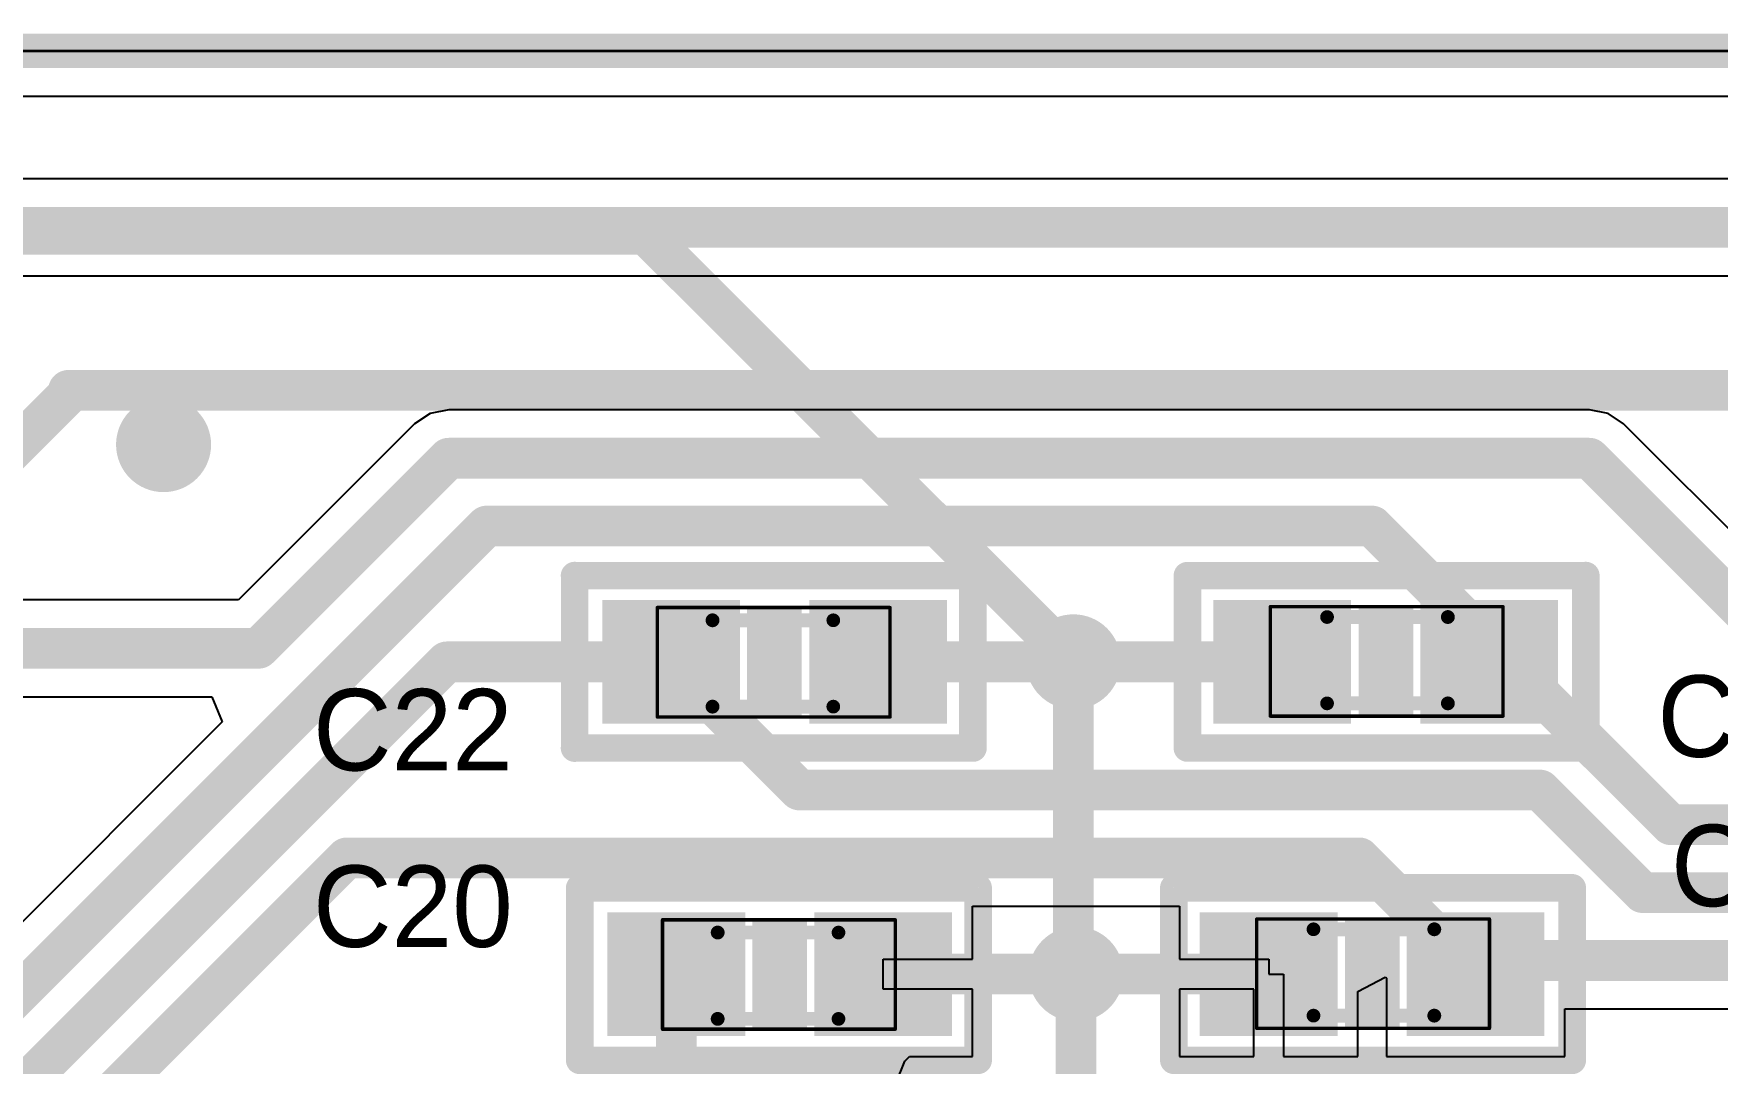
# Model space of a CAD drawing. Header units: millimetres. Extents: x 59 to 152, y 30 to 146.
# Drawn here: x 89.64 to 102.04, y 132.54 to 140.13 of the extents above; entities that cross this region are included whole.
import ezdxf

# ---------------------------------------------------------------- set-up
doc = ezdxf.new("R2010")
doc.units = ezdxf.units.MM
for name, color, linetype in [('BottomLayer', 5, 'Continuous'), ('BottomSolder', 6, 'Continuous'), ('KeepOutLayer', 6, 'Continuous'), ('Mechanical1', 6, 'Continuous'), ('Mechanical16', 56, 'Continuous'), ('Mechanical6', 56, 'Continuous'), ('MultiLayer', 9, 'Continuous'), ('TopLayer', 1, 'Continuous'), ('TopOverlay', 2, 'Continuous'), ('TopPaste', 8, 'Continuous'), ('TopSolder', 216, 'Continuous'), ('ViaHoleLayer', 16, 'Continuous')]:
    doc.layers.add(name, color=color, linetype=linetype)

# ---------------------------------------------------------------- blocks, each defined once
blk = doc.blocks.new('C0603_192')
at = {"layer": 'Mechanical16'}
for points, const_width in [([(0.864, 0.406), (-0.85, 0.406)], 0.0254), ([(-0.85, 0.406), (-0.85, -0.4)], 0.0254), ([(0.457, 0.33), (-0.432, 0.33)], 0.102), ([(0.864, 0.406), (0.864, -0.4)], 0.0254), ([(0.457, -0.306), (-0.432, -0.306)], 0.102), ([(0.864, -0.4), (-0.85, -0.4)], 0.0254)]:
    blk.add_lwpolyline(points, dxfattribs=dict(at, const_width=const_width))
for points, const_width in [([(-0.856, 0.406, 1), (-0.844, 0.406, 1)], 0.0127), ([(-0.856, 0.406, 1), (-0.844, 0.406, 1)], 0.0127), ([(-0.457, 0.33, 1), (-0.407, 0.33, 1)], 0.0508), ([(0.432, 0.33, 1), (0.483, 0.33, 1)], 0.0508), ([(0.857, 0.406, 1), (0.87, 0.406, 1)], 0.0127), ([(0.857, 0.406, 1), (0.87, 0.406, 1)], 0.0127), ([(-0.457, -0.306, 1), (-0.407, -0.306, 1)], 0.0508), ([(0.432, -0.306, 1), (0.483, -0.306, 1)], 0.0508), ([(-0.856, -0.4, 1), (-0.844, -0.4, 1)], 0.0127), ([(-0.856, -0.4, 1), (-0.844, -0.4, 1)], 0.0127), ([(0.857, -0.4, 1), (0.87, -0.4, 1)], 0.0127), ([(0.857, -0.4, 1), (0.87, -0.4, 1)], 0.0127)]:
    blk.add_lwpolyline(points, format="xyb", close=True, dxfattribs=dict(at, const_width=const_width))
for points in [[(-0.838, -0.4), (-0.431, -0.4), (-0.838, 0.406), (-0.431, 0.406)], [(0.432, -0.4), (0.839, -0.4), (0.432, 0.406), (0.839, 0.406)]]:
    blk.add_solid(points, dxfattribs=at)
at = {"layer": 'Mechanical6'}
blk.add_solid([(-0.2, -0.4), (0.203, -0.4), (-0.2, 0.406), (0.203, 0.406)], dxfattribs=at)
at = {"layer": 'TopLayer'}
for points in [[(-1.219, -0.406), (-0.305, -0.406), (-1.219, 0.406), (-0.305, 0.406)], [(0.305, -0.406), (1.219, -0.406), (0.305, 0.406), (1.219, 0.406)]]:
    blk.add_solid(points, dxfattribs=at)
at = {"layer": 'TopOverlay', "const_width": 0.203}
for points in [[(1.473, 0.635), (-1.46, 0.635)], [(-1.46, 0.635), (-1.46, -0.635)], [(1.473, 0.635), (1.473, -0.635)], [(1.473, -0.635), (-1.46, -0.635)]]:
    blk.add_lwpolyline(points, dxfattribs=at)
at = {"layer": 'TopOverlay', "const_width": 0.102}
for points in [[(-1.511, 0.635, 1), (-1.41, 0.635, 1)], [(-1.511, 0.635, 1), (-1.41, 0.635, 1)], [(1.422, 0.635, 1), (1.524, 0.635, 1)], [(1.422, 0.635, 1), (1.524, 0.635, 1)], [(-1.511, -0.635, 1), (-1.41, -0.635, 1)], [(-1.511, -0.635, 1), (-1.41, -0.635, 1)], [(1.422, -0.635, 1), (1.524, -0.635, 1)], [(1.422, -0.635, 1), (1.524, -0.635, 1)]]:
    blk.add_lwpolyline(points, format="xyb", close=True, dxfattribs=at)
at = {"layer": 'TopPaste'}
for points in [[(-1.219, -0.406), (-0.305, -0.406), (-1.219, 0.406), (-0.305, 0.406)], [(0.305, -0.406), (1.219, -0.406), (0.305, 0.406), (1.219, 0.406)]]:
    blk.add_solid(points, dxfattribs=at)
at = {"layer": 'TopSolder'}
for points in [[(-1.269, -0.456), (-0.255, -0.456), (-1.269, 0.456), (-0.255, 0.456)], [(0.255, -0.456), (1.269, -0.456), (0.255, 0.456), (1.269, 0.456)]]:
    blk.add_solid(points, dxfattribs=at)
blk = doc.blocks.new('C0603_193')
at = {"layer": 'Mechanical16'}
for points, const_width in [([(-0.85, 0.406), (0.864, 0.406)], 0.0254), ([(-0.85, -0.4), (-0.85, 0.406)], 0.0254), ([(-0.432, 0.33), (0.457, 0.33)], 0.102), ([(0.864, -0.4), (0.864, 0.406)], 0.0254), ([(-0.432, -0.306), (0.457, -0.306)], 0.102), ([(-0.85, -0.4), (0.864, -0.4)], 0.0254)]:
    blk.add_lwpolyline(points, dxfattribs=dict(at, const_width=const_width))
for points, const_width in [([(-0.856, 0.406, 1), (-0.844, 0.406, 1)], 0.0127), ([(-0.856, 0.406, 1), (-0.844, 0.406, 1)], 0.0127), ([(-0.457, 0.33, 1), (-0.407, 0.33, 1)], 0.0508), ([(0.432, 0.33, 1), (0.483, 0.33, 1)], 0.0508), ([(0.857, 0.406, 1), (0.87, 0.406, 1)], 0.0127), ([(0.857, 0.406, 1), (0.87, 0.406, 1)], 0.0127), ([(-0.457, -0.306, 1), (-0.407, -0.306, 1)], 0.0508), ([(0.432, -0.306, 1), (0.483, -0.306, 1)], 0.0508), ([(-0.856, -0.4, 1), (-0.844, -0.4, 1)], 0.0127), ([(-0.856, -0.4, 1), (-0.844, -0.4, 1)], 0.0127), ([(0.857, -0.4, 1), (0.87, -0.4, 1)], 0.0127), ([(0.857, -0.4, 1), (0.87, -0.4, 1)], 0.0127)]:
    blk.add_lwpolyline(points, format="xyb", close=True, dxfattribs=dict(at, const_width=const_width))
for points in [[(-0.837, -0.4), (-0.431, -0.4), (-0.837, 0.406), (-0.431, 0.406)], [(0.433, -0.4), (0.839, -0.4), (0.433, 0.406), (0.839, 0.406)]]:
    blk.add_solid(points, dxfattribs=at)
at = {"layer": 'Mechanical6'}
blk.add_solid([(-0.2, -0.4), (0.203, -0.4), (-0.2, 0.406), (0.203, 0.406)], dxfattribs=at)
at = {"layer": 'TopLayer'}
for points in [[(-1.219, -0.406), (-0.305, -0.406), (-1.219, 0.406), (-0.305, 0.406)], [(0.305, -0.406), (1.219, -0.406), (0.305, 0.406), (1.219, 0.406)]]:
    blk.add_solid(points, dxfattribs=at)
at = {"layer": 'TopOverlay', "const_width": 0.203}
for points in [[(-1.46, 0.635), (1.473, 0.635)], [(-1.46, -0.635), (-1.46, 0.635)], [(1.473, -0.635), (1.473, 0.635)], [(-1.46, -0.635), (1.473, -0.635)]]:
    blk.add_lwpolyline(points, dxfattribs=at)
at = {"layer": 'TopOverlay', "const_width": 0.102}
for points in [[(-1.511, 0.635, 1), (-1.41, 0.635, 1)], [(-1.511, 0.635, 1), (-1.41, 0.635, 1)], [(1.422, 0.635, 1), (1.524, 0.635, 1)], [(1.422, 0.635, 1), (1.524, 0.635, 1)], [(-1.511, -0.635, 1), (-1.41, -0.635, 1)], [(-1.511, -0.635, 1), (-1.41, -0.635, 1)], [(1.422, -0.635, 1), (1.524, -0.635, 1)], [(1.422, -0.635, 1), (1.524, -0.635, 1)]]:
    blk.add_lwpolyline(points, format="xyb", close=True, dxfattribs=at)
at = {"layer": 'TopPaste'}
for points in [[(-1.219, -0.406), (-0.305, -0.406), (-1.219, 0.406), (-0.305, 0.406)], [(0.305, -0.406), (1.219, -0.406), (0.305, 0.406), (1.219, 0.406)]]:
    blk.add_solid(points, dxfattribs=at)
at = {"layer": 'TopSolder'}
for points in [[(-1.269, -0.456), (-0.255, -0.456), (-1.269, 0.456), (-0.255, 0.456)], [(0.255, -0.456), (1.269, -0.456), (0.255, 0.456), (1.269, 0.456)]]:
    blk.add_solid(points, dxfattribs=at)
blk = doc.blocks.new('C0603_194')
at = {"layer": 'Mechanical16'}
for points, const_width in [([(0.864, 0.406), (-0.85, 0.406)], 0.0254), ([(-0.85, 0.406), (-0.85, -0.4)], 0.0254), ([(0.457, 0.33), (-0.432, 0.33)], 0.102), ([(0.864, 0.406), (0.864, -0.4)], 0.0254), ([(0.457, -0.306), (-0.432, -0.306)], 0.102), ([(0.864, -0.4), (-0.85, -0.4)], 0.0254)]:
    blk.add_lwpolyline(points, dxfattribs=dict(at, const_width=const_width))
for points, const_width in [([(-0.856, 0.406, 1), (-0.844, 0.406, 1)], 0.0127), ([(-0.856, 0.406, 1), (-0.844, 0.406, 1)], 0.0127), ([(-0.457, 0.33, 1), (-0.407, 0.33, 1)], 0.0508), ([(0.432, 0.33, 1), (0.483, 0.33, 1)], 0.0508), ([(0.857, 0.406, 1), (0.87, 0.406, 1)], 0.0127), ([(0.857, 0.406, 1), (0.87, 0.406, 1)], 0.0127), ([(-0.457, -0.306, 1), (-0.407, -0.306, 1)], 0.0508), ([(0.432, -0.306, 1), (0.483, -0.306, 1)], 0.0508), ([(-0.856, -0.4, 1), (-0.844, -0.4, 1)], 0.0127), ([(-0.856, -0.4, 1), (-0.844, -0.4, 1)], 0.0127), ([(0.857, -0.4, 1), (0.87, -0.4, 1)], 0.0127), ([(0.857, -0.4, 1), (0.87, -0.4, 1)], 0.0127)]:
    blk.add_lwpolyline(points, format="xyb", close=True, dxfattribs=dict(at, const_width=const_width))
for points in [[(-0.838, -0.4), (-0.432, -0.4), (-0.838, 0.406), (-0.432, 0.406)], [(0.432, -0.4), (0.838, -0.4), (0.432, 0.406), (0.838, 0.406)]]:
    blk.add_solid(points, dxfattribs=at)
at = {"layer": 'Mechanical6'}
blk.add_solid([(-0.2, -0.4), (0.203, -0.4), (-0.2, 0.406), (0.203, 0.406)], dxfattribs=at)
at = {"layer": 'TopLayer'}
for points in [[(-1.219, -0.406), (-0.305, -0.406), (-1.219, 0.406), (-0.305, 0.406)], [(0.305, -0.406), (1.219, -0.406), (0.305, 0.406), (1.219, 0.406)]]:
    blk.add_solid(points, dxfattribs=at)
at = {"layer": 'TopOverlay', "const_width": 0.203}
for points in [[(1.473, 0.635), (-1.46, 0.635)], [(-1.46, 0.635), (-1.46, -0.635)], [(1.473, 0.635), (1.473, -0.635)], [(1.473, -0.635), (-1.46, -0.635)]]:
    blk.add_lwpolyline(points, dxfattribs=at)
at = {"layer": 'TopOverlay', "const_width": 0.102}
for points in [[(-1.511, 0.635, 1), (-1.41, 0.635, 1)], [(-1.511, 0.635, 1), (-1.41, 0.635, 1)], [(1.422, 0.635, 1), (1.524, 0.635, 1)], [(1.422, 0.635, 1), (1.524, 0.635, 1)], [(-1.511, -0.635, 1), (-1.41, -0.635, 1)], [(-1.511, -0.635, 1), (-1.41, -0.635, 1)], [(1.422, -0.635, 1), (1.524, -0.635, 1)], [(1.422, -0.635, 1), (1.524, -0.635, 1)]]:
    blk.add_lwpolyline(points, format="xyb", close=True, dxfattribs=at)
at = {"layer": 'TopPaste'}
for points in [[(-1.219, -0.406), (-0.305, -0.406), (-1.219, 0.406), (-0.305, 0.406)], [(0.305, -0.406), (1.219, -0.406), (0.305, 0.406), (1.219, 0.406)]]:
    blk.add_solid(points, dxfattribs=at)
at = {"layer": 'TopSolder'}
for points in [[(-1.269, -0.456), (-0.255, -0.456), (-1.269, 0.456), (-0.255, 0.456)], [(0.255, -0.456), (1.269, -0.456), (0.255, 0.456), (1.269, 0.456)]]:
    blk.add_solid(points, dxfattribs=at)
blk = doc.blocks.new('C0603_195')
at = {"layer": 'Mechanical16'}
for points, const_width in [([(-0.85, 0.406), (0.864, 0.406)], 0.0254), ([(-0.85, -0.4), (-0.85, 0.406)], 0.0254), ([(-0.432, 0.33), (0.457, 0.33)], 0.102), ([(0.864, -0.4), (0.864, 0.406)], 0.0254), ([(-0.432, -0.306), (0.457, -0.306)], 0.102), ([(-0.85, -0.4), (0.864, -0.4)], 0.0254)]:
    blk.add_lwpolyline(points, dxfattribs=dict(at, const_width=const_width))
for points, const_width in [([(-0.856, 0.406, 1), (-0.844, 0.406, 1)], 0.0127), ([(-0.856, 0.406, 1), (-0.844, 0.406, 1)], 0.0127), ([(-0.457, 0.33, 1), (-0.407, 0.33, 1)], 0.0508), ([(0.432, 0.33, 1), (0.483, 0.33, 1)], 0.0508), ([(0.857, 0.406, 1), (0.87, 0.406, 1)], 0.0127), ([(0.857, 0.406, 1), (0.87, 0.406, 1)], 0.0127), ([(-0.457, -0.306, 1), (-0.407, -0.306, 1)], 0.0508), ([(0.432, -0.306, 1), (0.483, -0.306, 1)], 0.0508), ([(-0.856, -0.4, 1), (-0.844, -0.4, 1)], 0.0127), ([(-0.856, -0.4, 1), (-0.844, -0.4, 1)], 0.0127), ([(0.857, -0.4, 1), (0.87, -0.4, 1)], 0.0127), ([(0.857, -0.4, 1), (0.87, -0.4, 1)], 0.0127)]:
    blk.add_lwpolyline(points, format="xyb", close=True, dxfattribs=dict(at, const_width=const_width))
for points in [[(-0.838, -0.4), (-0.431, -0.4), (-0.838, 0.406), (-0.431, 0.406)], [(0.432, -0.4), (0.839, -0.4), (0.432, 0.406), (0.839, 0.406)]]:
    blk.add_solid(points, dxfattribs=at)
at = {"layer": 'Mechanical6'}
blk.add_solid([(-0.2, -0.4), (0.203, -0.4), (-0.2, 0.406), (0.203, 0.406)], dxfattribs=at)
at = {"layer": 'TopLayer'}
for points in [[(-1.219, -0.406), (-0.305, -0.406), (-1.219, 0.406), (-0.305, 0.406)], [(0.305, -0.406), (1.219, -0.406), (0.305, 0.406), (1.219, 0.406)]]:
    blk.add_solid(points, dxfattribs=at)
at = {"layer": 'TopOverlay', "const_width": 0.203}
for points in [[(-1.46, 0.635), (1.473, 0.635)], [(-1.46, -0.635), (-1.46, 0.635)], [(1.473, -0.635), (1.473, 0.635)], [(-1.46, -0.635), (1.473, -0.635)]]:
    blk.add_lwpolyline(points, dxfattribs=at)
at = {"layer": 'TopOverlay', "const_width": 0.102}
for points in [[(-1.511, 0.635, 1), (-1.41, 0.635, 1)], [(-1.511, 0.635, 1), (-1.41, 0.635, 1)], [(1.422, 0.635, 1), (1.524, 0.635, 1)], [(1.422, 0.635, 1), (1.524, 0.635, 1)], [(-1.511, -0.635, 1), (-1.41, -0.635, 1)], [(-1.511, -0.635, 1), (-1.41, -0.635, 1)], [(1.422, -0.635, 1), (1.524, -0.635, 1)], [(1.422, -0.635, 1), (1.524, -0.635, 1)]]:
    blk.add_lwpolyline(points, format="xyb", close=True, dxfattribs=at)
at = {"layer": 'TopPaste'}
for points in [[(-1.219, -0.406), (-0.305, -0.406), (-1.219, 0.406), (-0.305, 0.406)], [(0.305, -0.406), (1.219, -0.406), (0.305, 0.406), (1.219, 0.406)]]:
    blk.add_solid(points, dxfattribs=at)
at = {"layer": 'TopSolder'}
for points in [[(-1.269, -0.456), (-0.255, -0.456), (-1.269, 0.456), (-0.255, 0.456)], [(0.255, -0.456), (1.269, -0.456), (0.255, 0.456), (1.269, 0.456)]]:
    blk.add_solid(points, dxfattribs=at)

msp = doc.modelspace()

# ---------------------------------------------------------------- linework, layer by layer
at = {"layer": 'BottomLayer'}
msp.add_line((70.9, 139.667), (128.033, 139.667), dxfattribs=at)
at = {"layer": 'BottomLayer', "const_width": 0.3}
for points in [[(88.35, 138.65), (94.15, 138.65)], [(94.15, 138.65), (97.3, 135.5)], [(97.3, 133.219), (97.3, 135.5)], [(97.3, 133.219), (97.319, 133.2)], [(97.319, 131.219), (97.319, 133.2)]]:
    msp.add_lwpolyline(points, dxfattribs=at)
at = {"layer": 'BottomLayer'}
for points, const_width in [([(94.075, 138.65, 1), (94.225, 138.65, 1)], 0.15), ([(94.075, 138.65, 1), (94.225, 138.65, 1)], 0.15), ([(90.45, 137.1, 1), (90.75, 137.1, 1)], 0.3), ([(97.15, 135.5, 1), (97.45, 135.5, 1)], 0.3), ([(97.225, 135.5, 1), (97.375, 135.5, 1)], 0.15), ([(97.225, 135.5, 1), (97.375, 135.5, 1)], 0.15), ([(97.169, 133.2, 1), (97.469, 133.2, 1)], 0.3), ([(97.225, 133.219, 1), (97.375, 133.219, 1)], 0.15), ([(97.225, 133.219, 1), (97.375, 133.219, 1)], 0.15), ([(97.244, 133.2, 1), (97.394, 133.2, 1)], 0.15), ([(97.244, 133.2, 1), (97.394, 133.2, 1)], 0.15)]:
    msp.add_lwpolyline(points, format="xyb", close=True, dxfattribs=dict(at, const_width=const_width))
at = {"layer": 'BottomSolder', "const_width": 0.35}
for points in [[(90.425, 137.1, 1), (90.775, 137.1, 1)], [(97.125, 135.5, 1), (97.475, 135.5, 1)], [(97.144, 133.2, 1), (97.494, 133.2, 1)]]:
    msp.add_lwpolyline(points, format="xyb", close=True, dxfattribs=at)
at = {"layer": 'KeepOutLayer', "const_width": 0.254}
msp.add_lwpolyline([(60, 140), (140, 140)], dxfattribs=at)
at = {"layer": 'Mechanical1', "const_width": 0.02}
msp.add_lwpolyline([(85, 140), (140, 140)], dxfattribs=at)
at = {"layer": 'MultiLayer', "const_width": 0.3}
for points in [[(90.45, 137.1, 1), (90.75, 137.1, 1)], [(97.15, 135.5, 1), (97.45, 135.5, 1)], [(97.169, 133.2, 1), (97.469, 133.2, 1)]]:
    msp.add_lwpolyline(points, format="xyb", close=True, dxfattribs=at)
at = {"layer": 'TopLayer'}
for p, q in [((70.9, 139.667), (128.033, 139.667)), ((106.721, 139.057), (89.148, 139.057)), ((89.357, 138.343), (106.573, 138.343)), ((92.448, 137.252), (91.152, 135.957)), ((92.563, 137.33), (92.448, 137.252)), ((92.7, 137.357), (92.563, 137.33)), ((101.1, 137.357), (92.7, 137.357)), ((101.237, 137.33), (101.1, 137.357)), ((101.352, 137.252), (101.237, 137.33)), ((103.448, 135.157), (101.352, 137.252)), ((91.152, 135.957), (88.05, 135.957)), ((86.648, 135.243), (90.956, 135.243)), ((90.956, 135.243), (91.032, 135.058)), ((91.032, 135.058), (87.631, 131.657)), ((96.557, 133.31), (96.557, 133.7)), ((96.557, 133.7), (98.081, 133.7)), ((98.081, 133.7), (98.081, 133.31)), ((95.9, 133.09), (95.9, 133.31)), ((95.9, 133.31), (96.557, 133.31)), ((98.081, 133.31), (98.738, 133.31)), ((98.738, 133.31), (98.738, 133.2)), ((98.738, 133.2), (98.848, 133.2)), ((98.848, 133.2), (98.848, 132.594)), ((99.395, 133.071), (99.595, 133.178)), ((99.595, 133.178), (99.605, 133.171)), ((99.605, 133.171), (99.605, 132.594)), ((96.557, 133.09), (95.9, 133.09)), ((96.557, 132.594), (96.557, 133.09)), ((98.628, 133.09), (98.081, 133.09)), ((98.081, 133.09), (98.081, 132.594)), ((98.628, 132.594), (98.628, 133.09)), ((99.395, 132.594), (99.395, 133.071)), ((100.919, 132.594), (100.919, 132.943)), ((100.919, 132.943), (104.052, 132.943)), ((95.992, 132.394), (96.059, 132.559)), ((96.059, 132.559), (96.094, 132.594)), ((96.094, 132.594), (96.557, 132.594)), ((98.081, 132.594), (98.628, 132.594)), ((98.848, 132.594), (99.395, 132.594)), ((99.605, 132.594), (100.919, 132.594))]:
    msp.add_line(p, q, dxfattribs=at)
at = {"layer": 'TopLayer', "const_width": 0.3}
for points in [[(89, 138.7), (106.721, 138.7)], [(89.9, 137.5), (105.5, 137.5)], [(89.9, 137.471), (89.9, 137.5)], [(88.829, 136.4), (89.9, 137.471)], [(91.3, 135.6), (92.7, 137)], [(92.7, 137), (101.1, 137)], [(101.1, 137), (103.3, 134.8)], [(87.779, 131.3), (92.979, 136.5)], [(92.979, 136.5), (99.5, 136.5)], [(99.5, 136.5), (101.7, 134.3)], [(86.5, 135.6), (91.3, 135.6)], [(87.986, 130.8), (92.686, 135.5)], [(92.686, 135.5), (94.338, 135.5)], [(94.338, 135.5), (95.282, 134.556)], [(95.862, 135.5), (97.3, 135.5)], [(97.3, 135.5), (98.838, 135.5)], [(95.282, 134.556), (100.736, 134.556)], [(100.736, 134.556), (101.493, 133.8)], [(101.7, 134.3), (104.707, 134.3)], [(88.193, 130.3), (91.949, 134.056)], [(91.949, 134.056), (99.406, 134.056)], [(99.406, 134.056), (100.162, 133.3)], [(101.493, 133.8), (104.5, 133.8)], [(100.162, 133.3), (104.2, 133.3)], [(100.162, 133.3), (100.262, 133.2)], [(94.376, 132.376), (94.376, 133.2)], [(95.9, 133.2), (97.319, 133.2)], [(97.319, 133.2), (98.738, 133.2)]]:
    msp.add_lwpolyline(points, dxfattribs=at)
at = {"layer": 'TopLayer'}
for points, const_width in [([(89.825, 137.5, 1), (89.975, 137.5, 1)], 0.15), ([(89.825, 137.5, 1), (89.975, 137.5, 1)], 0.15), ([(89.825, 137.471, 1), (89.975, 137.471, 1)], 0.15), ([(89.825, 137.471, 1), (89.975, 137.471, 1)], 0.15), ([(90.45, 137.1, 1), (90.75, 137.1, 1)], 0.3), ([(92.625, 137, 1), (92.775, 137, 1)], 0.15), ([(92.625, 137, 1), (92.775, 137, 1)], 0.15), ([(101.025, 137, 1), (101.175, 137, 1)], 0.15), ([(101.025, 137, 1), (101.175, 137, 1)], 0.15), ([(92.904, 136.5, 1), (93.054, 136.5, 1)], 0.15), ([(92.904, 136.5, 1), (93.054, 136.5, 1)], 0.15), ([(99.425, 136.5, 1), (99.575, 136.5, 1)], 0.15), ([(99.425, 136.5, 1), (99.575, 136.5, 1)], 0.15), ([(97.15, 135.5, 1), (97.45, 135.5, 1)], 0.3), ([(91.225, 135.6, 1), (91.375, 135.6, 1)], 0.15), ([(91.225, 135.6, 1), (91.375, 135.6, 1)], 0.15), ([(92.611, 135.5, 1), (92.761, 135.5, 1)], 0.15), ([(92.611, 135.5, 1), (92.761, 135.5, 1)], 0.15), ([(94.263, 135.5, 1), (94.413, 135.5, 1)], 0.15), ([(94.263, 135.5, 1), (94.413, 135.5, 1)], 0.15), ([(95.787, 135.5, 1), (95.937, 135.5, 1)], 0.15), ([(97.225, 135.5, 1), (97.375, 135.5, 1)], 0.15), ([(97.225, 135.5, 1), (97.375, 135.5, 1)], 0.15), ([(98.763, 135.5, 1), (98.913, 135.5, 1)], 0.15), ([(95.207, 134.556, 1), (95.357, 134.556, 1)], 0.15), ([(95.207, 134.556, 1), (95.357, 134.556, 1)], 0.15), ([(100.662, 134.556, 1), (100.811, 134.556, 1)], 0.15), ([(100.662, 134.556, 1), (100.811, 134.556, 1)], 0.15), ([(101.625, 134.3, 1), (101.775, 134.3, 1)], 0.15), ([(101.625, 134.3, 1), (101.775, 134.3, 1)], 0.15), ([(91.874, 134.056, 1), (92.024, 134.056, 1)], 0.15), ([(91.874, 134.056, 1), (92.024, 134.056, 1)], 0.15), ([(99.331, 134.056, 1), (99.481, 134.056, 1)], 0.15), ([(99.331, 134.056, 1), (99.481, 134.056, 1)], 0.15), ([(101.418, 133.8, 1), (101.568, 133.8, 1)], 0.15), ([(101.418, 133.8, 1), (101.568, 133.8, 1)], 0.15), ([(97.169, 133.2, 1), (97.469, 133.2, 1)], 0.3), ([(100.087, 133.3, 1), (100.237, 133.3, 1)], 0.15), ([(100.087, 133.3, 1), (100.237, 133.3, 1)], 0.15), ([(100.087, 133.3, 1), (100.237, 133.3, 1)], 0.15), ([(94.301, 133.2, 1), (94.451, 133.2, 1)], 0.15), ([(95.825, 133.2, 1), (95.975, 133.2, 1)], 0.15), ([(97.244, 133.2, 1), (97.394, 133.2, 1)], 0.15), ([(97.244, 133.2, 1), (97.394, 133.2, 1)], 0.15), ([(98.663, 133.2, 1), (98.813, 133.2, 1)], 0.15), ([(100.187, 133.2, 1), (100.337, 133.2, 1)], 0.15)]:
    msp.add_lwpolyline(points, format="xyb", close=True, dxfattribs=dict(at, const_width=const_width))
at = {"layer": 'TopSolder', "const_width": 0.35}
for points in [[(90.425, 137.1, 1), (90.775, 137.1, 1)], [(97.125, 135.5, 1), (97.475, 135.5, 1)], [(97.144, 133.2, 1), (97.494, 133.2, 1)]]:
    msp.add_lwpolyline(points, format="xyb", close=True, dxfattribs=at)
at = {"layer": 'ViaHoleLayer', "const_width": 0.15}
for points in [[(90.525, 137.1, 1), (90.675, 137.1, 1)], [(97.225, 135.5, 1), (97.375, 135.5, 1)], [(97.244, 133.2, 1), (97.394, 133.2, 1)]]:
    msp.add_lwpolyline(points, format="xyb", close=True, dxfattribs=at)

# ---------------------------------------------------------------- block references
for name, p, rotation in [('C0603_194', (95.1, 135.5), 180), ('C0603_195', (99.6, 135.5), 360), ('C0603_192', (95.138, 133.2), 180), ('C0603_193', (99.5, 133.2), 360)]:
    msp.add_blockref(name, p, dxfattribs=dict(rotation=rotation))

# ---------------------------------------------------------------- texts
at = {"layer": 'TopOverlay'}
for s, p in [('C23', (101.6, 134.8)), ('C22', (91.7, 134.7)), ('C21', (101.7, 133.7)), ('C20', (91.7, 133.4))]:
    msp.add_text(s, height=0.6, dxfattribs=at).set_placement(p)

doc.saveas('drawing.dxf')
